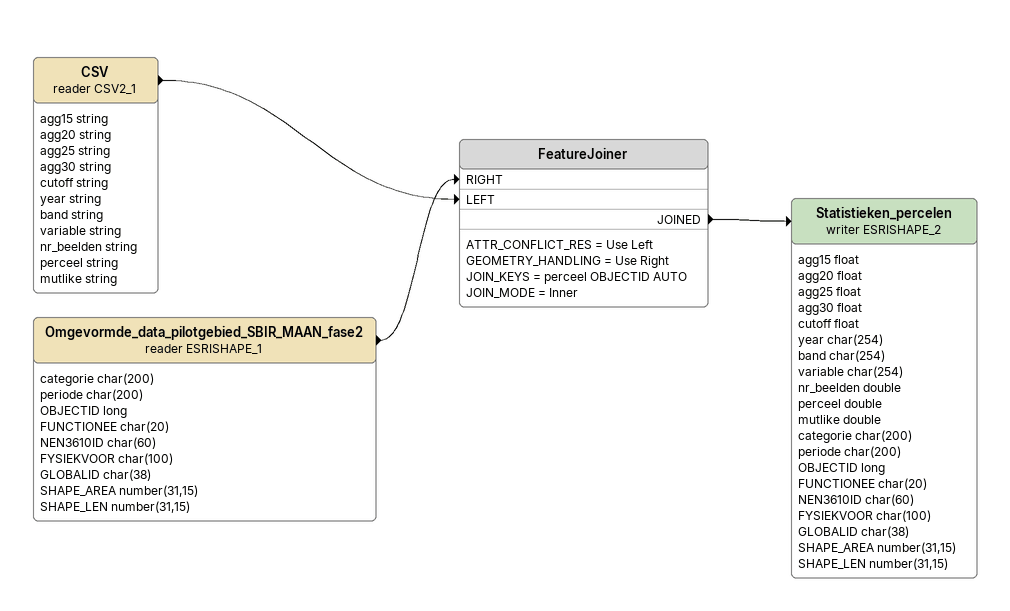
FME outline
CSV (reader CSV2_1)
    attributes: agg15 string, agg20 string, agg25 string, agg30 string, cutoff string, year string, band string, variable string, nr_beelden string, perceel string, mutlike string
    -> FeatureJoiner [LEFT]
Omgevormde_data_pilotgebied_SBIR_MAAN_fase2 (reader ESRISHAPE_1)
    attributes: categorie char(200), periode char(200), OBJECTID long, FUNCTIONEE char(20), NEN3610ID char(60), FYSIEKVOOR char(100), GLOBALID char(38), SHAPE_AREA number(31,15), SHAPE_LEN number(31,15)
    -> FeatureJoiner [RIGHT]
FeatureJoiner
    ATTR_CONFLICT_RES = Use Left
    GEOMETRY_HANDLING = Use Right
    JOIN_KEYS = perceel OBJECTID AUTO
    JOIN_MODE = Inner
    JOINED -> Statistieken_percelen (writer ESRISHAPE_2)
Statistieken_percelen (writer ESRISHAPE_2)
    attributes: agg15 float, agg20 float, agg25 float, agg30 float, cutoff float, year char(254), band char(254), variable char(254), nr_beelden double, perceel double, mutlike double, categorie char(200), periode char(200), OBJECTID long, FUNCTIONEE char(20), NEN3610ID char(60), FYSIEKVOOR char(100), GLOBALID char(38), SHAPE_AREA number(31,15), SHAPE_LEN number(31,15)
